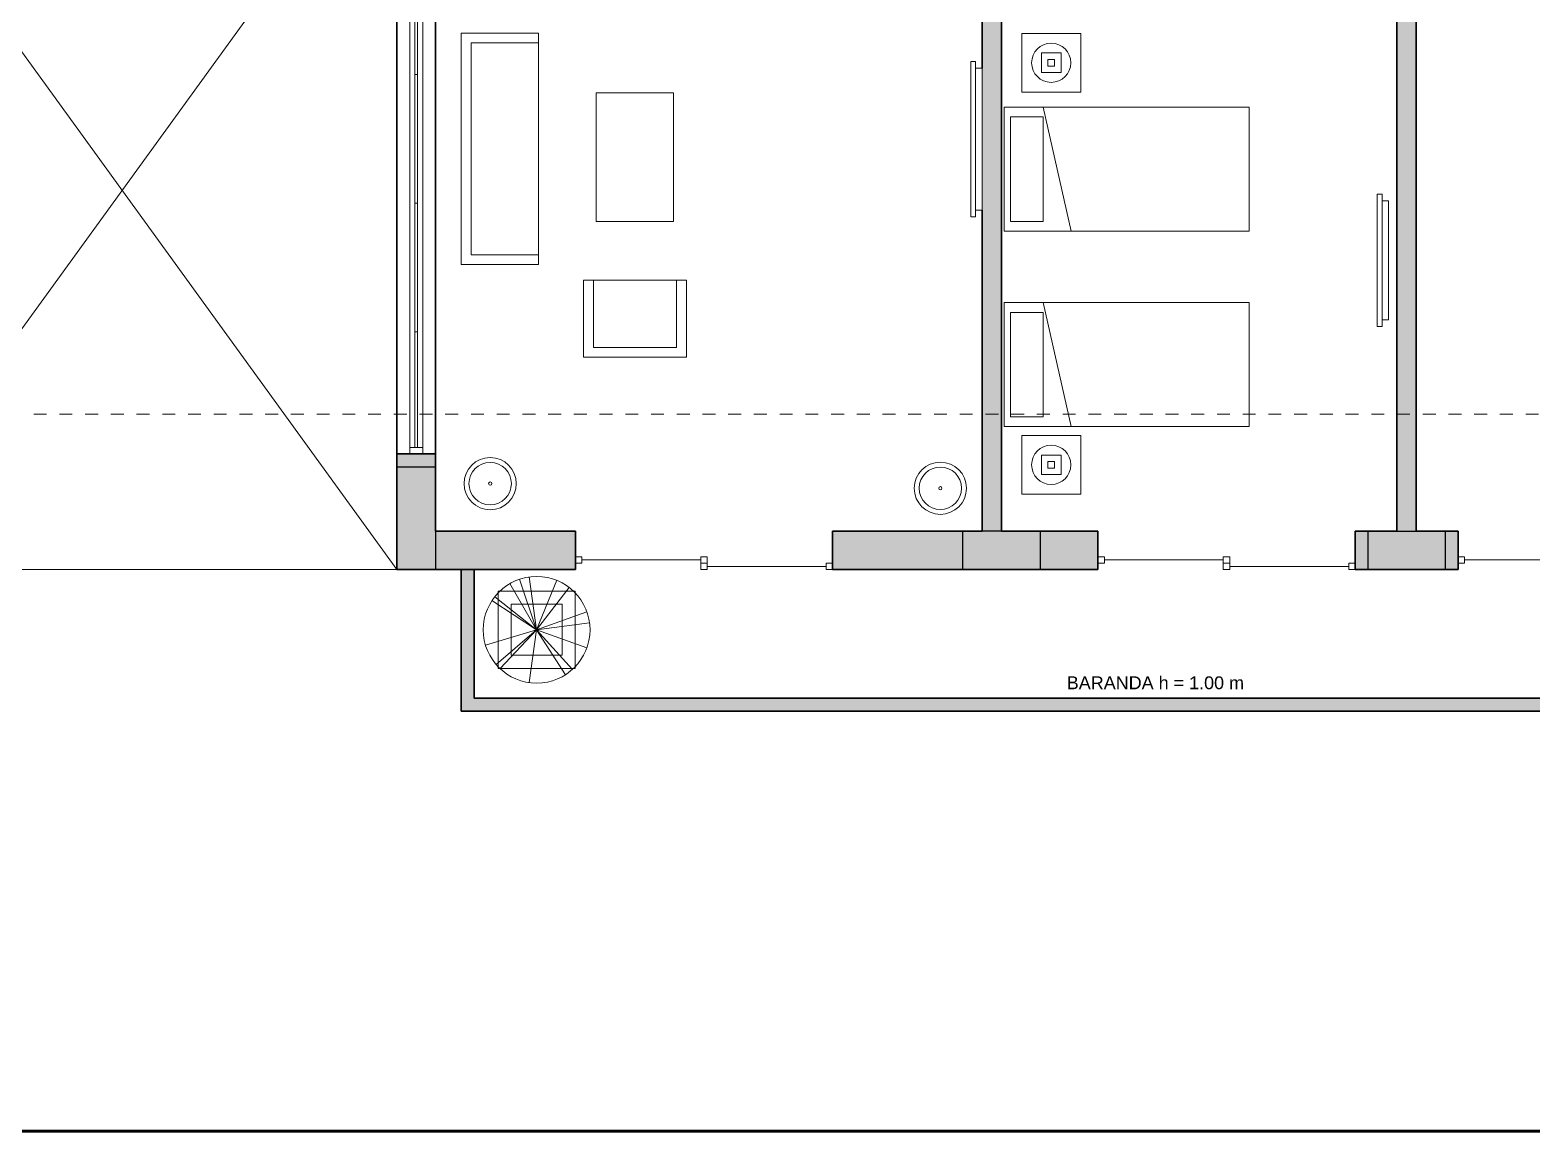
# Model space of a CAD drawing. Header units: metres. Extents: x 42 to 294, y -52 to 32.
# Drawn here: x 62.22 to 73.89, y -24.22 to -15.66 of the extents above; entities that cross this region are included whole.
import ezdxf

# ---------------------------------------------------------------- set-up
doc = ezdxf.new("R2010")
doc.units = ezdxf.units.M
doc.header["$LTSCALE"] = 0.15
doc.linetypes.add('Trazo punto', pattern=[0.015875, 0.00635, -0.004763, 0, -0.004763])
doc.layers.get('0').update_dxf_attribs({"lineweight": 20})
for name, color, linetype, lineweight in [('A-----SYP', 6, 'Continuous', 50), ('A-DOORSYM', 1, 'Continuous', 9), ('A-ELEVOTM', 1, 'Continuous', 9), ('A-WALL', 2, 'Continuous', 30), ('A-WALLCWM', 6, 'Continuous', 9), ('E-LITEEQM', 4, 'Continuous', 9), ('I-DETLFUM', 2, 'Continuous', 9), ('L-DETLGEM', 6, 'Continuous', 9), ('L-PLNTBEM', 3, 'Continuous', 9), ('RECUADRO', 82, 'Continuous', 50)]:
    doc.layers.add(name, color=color, linetype=linetype, lineweight=lineweight)
doc.layers.add('Hatch', color=8, linetype='Continuous')
doc.layers.add('MUROS', color=11, linetype='Continuous')
doc.styles.get("Standard").update_dxf_attribs({"font": 'arial.ttf', "height": 0.15})

# ---------------------------------------------------------------- blocks, each defined once
blk = doc.blocks.new('Deslizante-2 Paneles - 2000 x 2100mm-74-04 Tercer piso')
at = {"layer": 'A-DOORSYM', "lineweight": 13}
for p, q in [((-1, 0.277), (-1, 0.227)), ((-1, 0.277), (-0.95, 0.277)), ((-0.95, 0.277), (-0.95, 0.227)), ((-0.0254, 0.277), (-0.0254, 0.227)), ((-0.0254, 0.277), (0.0254, 0.277)), ((0.0254, 0.277), (0.0254, 0.227)), ((-1, 0.227), (-0.95, 0.227)), ((-0.0254, 0.227), (-0.0254, 0.177)), ((-0.0254, 0.227), (0.0254, 0.227)), ((-0.0254, 0.227), (0.0254, 0.227)), ((-0.0254, 0.177), (0.0254, 0.177)), ((0.0254, 0.227), (0.0254, 0.177)), ((0.9492, 0.227), (0.9492, 0.177)), ((0.9492, 0.227), (1, 0.227)), ((0.9492, 0.177), (1, 0.177)), ((1, 0.227), (1, 0.177))]:
    blk.add_line(p, q, dxfattribs=at)
at = {"layer": 'A-ELEVOTM'}
for p, q in [((-0.95, 0.252), (-0.0254, 0.252)), ((0.0254, 0.202), (0.9492, 0.202))]:
    blk.add_line(p, q, dxfattribs=at)
blk = doc.blocks.new('Panel de sistema - Acristalado-105-04 Tercer piso')
at = {"layer": 'A-WALLCWM'}
for p, q in [((0.45, 0.01), (-0.45, 0.01)), ((-0.45, 0.01), (-0.45, -0.01)), ((0.45, -0.01), (0.45, 0.01)), ((-0.45, -0.01), (0.45, -0.01))]:
    blk.add_line(p, q, dxfattribs=at)
blk = doc.blocks.new('Panel de sistema - Acristalado-104-04 Tercer piso')
at = {"layer": 'A-WALLCWM'}
for p, q in [((0.5, 0.01), (-0.5, 0.01)), ((-0.5, 0.01), (-0.5, -0.01)), ((0.5, -0.01), (0.5, 0.01)), ((-0.5, -0.01), (0.5, -0.01))]:
    blk.add_line(p, q, dxfattribs=at)
blk = doc.blocks.new('Panel de sistema - Acristalado-103-04 Tercer piso')
at = {"layer": 'A-WALLCWM'}
for p, q in [((0.5, 0.01), (-0.5, 0.01)), ((-0.5, 0.01), (-0.5, -0.01)), ((0.5, -0.01), (0.5, 0.01)), ((-0.5, -0.01), (0.5, -0.01))]:
    blk.add_line(p, q, dxfattribs=at)
blk = doc.blocks.new('Panel de sistema - Acristalado-102-04 Tercer piso')
at = {"layer": 'A-WALLCWM'}
for p, q in [((0.5, 0.01), (-0.5, 0.01)), ((-0.5, 0.01), (-0.5, -0.01)), ((0.5, -0.01), (0.5, 0.01)), ((-0.5, -0.01), (0.5, -0.01))]:
    blk.add_line(p, q, dxfattribs=at)
blk = doc.blocks.new('Montante rectangular - Montante rectangular - 5x10 cm Aluminio-93-04 Tercer piso')
at = {"layer": 'A-WALLCWM'}
for p, q in [((20.734, -3.131), (20.734, -4.131)), ((20.834, -3.131), (20.834, -4.131))]:
    blk.add_line(p, q, dxfattribs=at)
blk = doc.blocks.new('Montante rectangular - Montante rectangular - 5x10 cm Aluminio-100-04 Tercer piso')
at = {"layer": 'A-WALLCWM'}
for p, q in [((20.734, -6.131), (20.734, -7.031)), ((20.834, -6.131), (20.834, -7.031))]:
    blk.add_line(p, q, dxfattribs=at)
blk = doc.blocks.new('Montante rectangular - Montante rectangular - 5x10 cm Aluminio-98-04 Tercer piso')
at = {"layer": 'A-WALLCWM'}
h = blk.add_hatch(dxfattribs=at)
h.set_pattern_fill('FP1_6', color=256, style=0, pattern_type=2)
h.set_pattern_definition([(225, (-0.071, 0.208), (0.25173, -0.25173), []), (225, (-0.452, 0.208), (0.25173, -0.25173), [])])
h.paths.add_polyline_path([(-0.05, 0.05), (0, 0.05), (0, -0.05), (-0.05, -0.05)], flags=0)
at = {"layer": 'A-WALLCWM', "lineweight": 13}
for p, q in [((-0.05, 0.05), (0, 0.05)), ((-0.05, -0.05), (-0.05, 0.05)), ((0, 0.05), (0, -0.05)), ((0, -0.05), (-0.05, -0.05))]:
    blk.add_line(p, q, dxfattribs=at)
blk = doc.blocks.new('Contemporary Seating - 3 Seater Sofa-38-04 Tercer piso')
at = {"layer": 'I-DETLFUM'}
for p, q in [((1.021, 0), (-0.779, 0)), ((-0.779, 0), (-0.779, -0.6)), ((1.021, -0.6), (1.021, 0)), ((1.021, 0), (-0.779, 0)), ((-0.779, 0), (-0.779, -0.6)), ((-0.702, -0.076), (0.945, -0.076)), ((-0.702, -0.6), (-0.702, -0.076)), ((0.945, -0.076), (0.945, -0.6)), ((1.021, -0.6), (1.021, 0)), ((-0.779, -0.6), (1.021, -0.6)), ((-0.779, -0.6), (-0.702, -0.6)), ((-0.702, -0.6), (0.945, -0.6)), ((1.021, -0.6), (0.945, -0.6))]:
    blk.add_line(p, q, dxfattribs=at)
blk = doc.blocks.new('Contemporary Seating - Armchair-37-04 Tercer piso')
at = {"layer": 'I-DETLFUM'}
for p, q in [((0.521, 0), (-0.279, 0)), ((-0.279, 0), (-0.279, -0.6)), ((0.521, 0), (-0.279, 0)), ((-0.279, 0), (-0.279, -0.6)), ((0.521, -0.6), (0.521, 0)), ((0.521, -0.6), (0.521, 0)), ((-0.202, -0.076), (0.445, -0.076)), ((-0.202, -0.6), (-0.202, -0.076)), ((0.445, -0.076), (0.445, -0.6)), ((-0.279, -0.6), (0.521, -0.6)), ((-0.279, -0.6), (-0.202, -0.6)), ((-0.202, -0.6), (0.445, -0.6)), ((0.521, -0.6), (0.445, -0.6))]:
    blk.add_line(p, q, dxfattribs=at)
blk = doc.blocks.new('Table - Dining _1_ - 600 x 1000 mm-36-04 Tercer piso')
at = {"layer": 'I-DETLFUM'}
for p, q in [((0.518, 0.395), (-0.482, 0.395)), ((-0.482, 0.395), (-0.482, -0.205)), ((-0.482, -0.205), (-0.482, 0.395)), ((-0.482, 0.395), (0.518, 0.395)), ((0.518, -0.205), (0.518, 0.395)), ((0.518, 0.395), (0.518, -0.205)), ((-0.482, -0.205), (0.518, -0.205)), ((0.518, -0.205), (-0.482, -0.205))]:
    blk.add_line(p, q, dxfattribs=at)
blk = doc.blocks.new('Television - Plasma - 50_-35-04 Tercer piso')
at = {"layer": 'I-DETLFUM'}
for p, q in [((0.6096, 0), (-0.4953, 0)), ((-0.4953, 0), (-0.4953, -0.0508)), ((0.6096, 0), (-0.4953, 0)), ((-0.4953, 0), (-0.4953, -0.0508)), ((0.6096, -0.0508), (0.6096, 0)), ((0.6096, -0.0508), (0.6096, 0)), ((-0.4953, -0.0508), (-0.5461, -0.0508)), ((-0.5461, -0.0508), (-0.5461, -0.0889)), ((-0.5461, -0.0508), (-0.5461, -0.0889)), ((0.6604, -0.0508), (-0.5461, -0.0508)), ((-0.5461, -0.0889), (0.6604, -0.0889)), ((-0.5461, -0.0889), (0.6604, -0.0889)), ((0.6604, -0.0508), (0.6096, -0.0508)), ((0.6604, -0.0889), (0.6604, -0.0508)), ((0.6604, -0.0889), (0.6604, -0.0508))]:
    blk.add_line(p, q, dxfattribs=at)
blk = doc.blocks.new('Bed _3_ - 0965 x 1905mm - Twin-16-04 Tercer piso')
at = {"layer": 'I-DETLFUM'}
for p, q in [((0.754, 0.907), (-0.211, 0.907)), ((-0.211, 0.907), (-0.211, -0.998)), ((-0.211, 0.907), (-0.211, -0.998)), ((-0.211, 0.907), (0.754, 0.907)), ((-0.135, 0.856), (-0.135, 0.602)), ((-0.135, 0.856), (0.678, 0.856)), ((0.678, 0.856), (0.678, 0.602)), ((0.754, -0.998), (0.754, 0.907)), ((0.754, 0.907), (0.754, -0.998)), ((0.754, 0.602), (-0.211, 0.384)), ((-0.135, 0.602), (0.678, 0.602)), ((-0.211, -0.998), (0.754, -0.998)), ((-0.211, -0.998), (0.754, -0.998))]:
    blk.add_line(p, q, dxfattribs=at)
blk = doc.blocks.new('Mesa-Mesita de noche - 0457 x 0457 x 0610 mm-18-04 Tercer piso')
at = {"layer": 'I-DETLFUM'}
for p, q in [((0.004, 0), (0.004, 0.457)), ((0.004, 0.457), (0.461, 0.457)), ((0.461, 0.457), (0.461, 0)), ((0.461, 0), (0.004, 0))]:
    blk.add_line(p, q, dxfattribs=at)
blk = doc.blocks.new('Table Lamp _2_ - 60 watt Incandescent-17-04 Tercer piso')
at = {"layer": 'E-LITEEQM'}
for p, q in [((-0.0762, -0.0762), (-0.0762, 0.0762)), ((-0.0762, 0.0762), (0.0762, 0.0762)), ((-0.0254, -0.0254), (-0.0254, 0.0254)), ((-0.0254, 0.0254), (0.0254, 0.0254)), ((0.0254, 0.0254), (0.0254, -0.0254)), ((0.0762, 0.0762), (0.0762, -0.0762)), ((0.0762, -0.0762), (-0.0762, -0.0762)), ((0.0254, -0.0254), (-0.0254, -0.0254))]:
    blk.add_line(p, q, dxfattribs=at)
for start, end in [(360, 180), (180, 360)]:
    blk.add_arc((0, 0), 0.1524, start, end, dxfattribs=at)
blk = doc.blocks.new('Television - Plasma - 42_-33-04 Tercer piso')
at = {"layer": 'I-DETLFUM'}
for p, q in [((0.5207, 0), (-0.4064, 0)), ((-0.4064, 0), (-0.4064, -0.0508)), ((0.5207, 0), (-0.4064, 0)), ((-0.4064, 0), (-0.4064, -0.0508)), ((-0.4064, -0.0508), (-0.4572, -0.0508)), ((-0.4572, -0.0508), (-0.4572, -0.0889)), ((-0.4572, -0.0508), (-0.4572, -0.0889)), ((0.5715, -0.0508), (-0.4572, -0.0508)), ((-0.4572, -0.0889), (0.5715, -0.0889)), ((-0.4572, -0.0889), (0.5715, -0.0889)), ((0.5207, -0.0508), (0.5207, 0)), ((0.5207, -0.0508), (0.5207, 0)), ((0.5715, -0.0508), (0.5207, -0.0508)), ((0.5715, -0.0889), (0.5715, -0.0508)), ((0.5715, -0.0889), (0.5715, -0.0508))]:
    blk.add_line(p, q, dxfattribs=at)
blk = doc.blocks.new('Floor Lamp _5_ - 100 watt Incandescent-32-04 Tercer piso')
at = {"layer": 'E-LITEEQM'}
for radius, start, end in [(0.203, 0, 180), (0.203, 360, 180), (0.165, 360, 180), (0.203, 180, 0), (0.203, 180, 360), (0.165, 180, 360), (0.0127, 360, 180), (0.0127, 180, 360)]:
    blk.add_arc((0, 0), radius, start, end, dxfattribs=at)
blk = doc.blocks.new('Tiesto - 0600 x 0600mm-31-04 Tercer piso')
at = {"layer": 'L-DETLGEM'}
for p, q in [((-0.3, -0.3), (-0.3, 0.3)), ((-0.3, 0.3), (0.3, 0.3)), ((0.3, 0.3), (0.3, -0.3)), ((-0.1984, 0.1984), (-0.1984, -0.1984)), ((0.1984, 0.1984), (-0.1984, 0.1984)), ((0.1984, -0.1984), (0.1984, 0.1984)), ((-0.1984, -0.1984), (0.1984, -0.1984)), ((0.3, -0.3), (-0.3, -0.3))]:
    blk.add_line(p, q, dxfattribs=at)
blk = doc.blocks.new('RPC Tree - Deciduous - Gray Birch - 1_5 Meter-30-04 Tercer piso')
at = {"layer": 'L-PLNTBEM'}
for q in [(-0.209, 0.359), (-0.133, 0.393), (-0.059, 0.411), (0.156, 0.385), (-0.325, 0.257), (0.254, 0.328), (-0.347, 0.228), (0.39, 0.141), (-0.397, -0.119), (-0.314, -0.271), (-0.284, -0.302), (-0.059, -0.411), (0.412, 0.053), (0.224, -0.349), (0.278, -0.308), (0.391, -0.14)]:
    blk.add_line((0, 0), q, dxfattribs=at)
for start, end in [(360, 180), (180, 360)]:
    blk.add_arc((0, 0), 0.415, start, end, dxfattribs=at)
blk = doc.blocks.new('Deslizante-2 Paneles - 2000 x 2100mm-72-02 Primer piso')
at = {"layer": 'A-DOORSYM', "lineweight": 13}
for p, q in [((-1, 0.277), (-1, 0.227)), ((-1, 0.277), (-0.95, 0.277)), ((-0.95, 0.277), (-0.95, 0.227)), ((-0.0254, 0.277), (-0.0254, 0.227)), ((-0.0254, 0.277), (0.0254, 0.277)), ((0.0254, 0.277), (0.0254, 0.227)), ((-1, 0.227), (-0.95, 0.227)), ((-0.0254, 0.227), (-0.0254, 0.177)), ((-0.0254, 0.227), (0.0254, 0.227)), ((-0.0254, 0.227), (0.0254, 0.227)), ((-0.0254, 0.177), (0.0254, 0.177)), ((0.0254, 0.227), (0.0254, 0.177)), ((0.9492, 0.227), (0.9492, 0.177)), ((0.9492, 0.227), (1, 0.227)), ((0.9492, 0.177), (1, 0.177)), ((1, 0.227), (1, 0.177))]:
    blk.add_line(p, q, dxfattribs=at)
at = {"layer": 'A-ELEVOTM'}
for p, q in [((-0.95, 0.252), (-0.0254, 0.252)), ((0.0254, 0.202), (0.9492, 0.202))]:
    blk.add_line(p, q, dxfattribs=at)
blk = doc.blocks.new('Contemporary Seating - 3 Seater Sofa-84-02 Primer piso')
at = {"layer": 'I-DETLFUM'}
for p, q in [((1.021, 0), (-0.779, 0)), ((-0.779, 0), (-0.779, -0.6)), ((1.021, -0.6), (1.021, 0)), ((1.021, 0), (-0.779, 0)), ((-0.779, 0), (-0.779, -0.6)), ((-0.702, -0.076), (0.945, -0.076)), ((-0.702, -0.6), (-0.702, -0.076)), ((0.945, -0.076), (0.945, -0.6)), ((1.021, -0.6), (1.021, 0)), ((-0.779, -0.6), (1.021, -0.6)), ((-0.779, -0.6), (-0.702, -0.6)), ((-0.702, -0.6), (0.945, -0.6)), ((1.021, -0.6), (0.945, -0.6))]:
    blk.add_line(p, q, dxfattribs=at)
blk = doc.blocks.new('Contemporary Seating - Armchair-85-02 Primer piso')
at = {"layer": 'I-DETLFUM'}
for p, q in [((0.521, 0), (-0.279, 0)), ((-0.279, 0), (-0.279, -0.6)), ((0.521, 0), (-0.279, 0)), ((-0.279, 0), (-0.279, -0.6)), ((0.521, -0.6), (0.521, 0)), ((0.521, -0.6), (0.521, 0)), ((-0.202, -0.076), (0.445, -0.076)), ((-0.202, -0.6), (-0.202, -0.076)), ((0.445, -0.076), (0.445, -0.6)), ((-0.279, -0.6), (0.521, -0.6)), ((-0.279, -0.6), (-0.202, -0.6)), ((-0.202, -0.6), (0.445, -0.6)), ((0.521, -0.6), (0.445, -0.6))]:
    blk.add_line(p, q, dxfattribs=at)
blk = doc.blocks.new('Table - Dining _1_ - 600 x 1000 mm-86-02 Primer piso')
at = {"layer": 'I-DETLFUM'}
for p, q in [((0.518, 0.395), (-0.482, 0.395)), ((-0.482, 0.395), (-0.482, -0.205)), ((-0.482, -0.205), (-0.482, 0.395)), ((-0.482, 0.395), (0.518, 0.395)), ((0.518, -0.205), (0.518, 0.395)), ((0.518, 0.395), (0.518, -0.205)), ((-0.482, -0.205), (0.518, -0.205)), ((0.518, -0.205), (-0.482, -0.205))]:
    blk.add_line(p, q, dxfattribs=at)
blk = doc.blocks.new('Television - Plasma - 50_-87-02 Primer piso')
at = {"layer": 'I-DETLFUM'}
for p, q in [((0.6096, 0), (-0.4953, 0)), ((-0.4953, 0), (-0.4953, -0.0508)), ((0.6096, 0), (-0.4953, 0)), ((-0.4953, 0), (-0.4953, -0.0508)), ((0.6096, -0.0508), (0.6096, 0)), ((0.6096, -0.0508), (0.6096, 0)), ((-0.4953, -0.0508), (-0.5461, -0.0508)), ((-0.5461, -0.0508), (-0.5461, -0.0889)), ((-0.5461, -0.0508), (-0.5461, -0.0889)), ((0.6604, -0.0508), (-0.5461, -0.0508)), ((-0.5461, -0.0889), (0.6604, -0.0889)), ((-0.5461, -0.0889), (0.6604, -0.0889)), ((0.6604, -0.0508), (0.6096, -0.0508)), ((0.6604, -0.0889), (0.6604, -0.0508)), ((0.6604, -0.0889), (0.6604, -0.0508))]:
    blk.add_line(p, q, dxfattribs=at)
blk = doc.blocks.new('Bed _3_ - 0965 x 1905mm - Twin-89-02 Primer piso')
at = {"layer": 'I-DETLFUM'}
for p, q in [((0.754, 0.907), (-0.211, 0.907)), ((-0.211, 0.907), (-0.211, -0.998)), ((-0.211, 0.907), (-0.211, -0.998)), ((-0.211, 0.907), (0.754, 0.907)), ((-0.135, 0.856), (-0.135, 0.602)), ((-0.135, 0.856), (0.678, 0.856)), ((0.678, 0.856), (0.678, 0.602)), ((0.754, -0.998), (0.754, 0.907)), ((0.754, 0.907), (0.754, -0.998)), ((0.754, 0.602), (-0.211, 0.384)), ((-0.135, 0.602), (0.678, 0.602)), ((-0.211, -0.998), (0.754, -0.998)), ((-0.211, -0.998), (0.754, -0.998))]:
    blk.add_line(p, q, dxfattribs=at)
blk = doc.blocks.new('Mesa-Mesita de noche - 0457 x 0457 x 0610 mm-22-02 Primer piso')
at = {"layer": 'I-DETLFUM'}
for p, q in [((0.004, 0), (0.004, 0.457)), ((0.004, 0.457), (0.461, 0.457)), ((0.461, 0.457), (0.461, 0)), ((0.461, 0), (0.004, 0))]:
    blk.add_line(p, q, dxfattribs=at)
blk = doc.blocks.new('Table Lamp _2_ - 60 watt Incandescent-23-02 Primer piso')
at = {"layer": 'E-LITEEQM'}
for p, q in [((-0.0762, -0.0762), (-0.0762, 0.0762)), ((-0.0762, 0.0762), (0.0762, 0.0762)), ((-0.0254, -0.0254), (-0.0254, 0.0254)), ((-0.0254, 0.0254), (0.0254, 0.0254)), ((0.0254, 0.0254), (0.0254, -0.0254)), ((0.0762, 0.0762), (0.0762, -0.0762)), ((0.0762, -0.0762), (-0.0762, -0.0762)), ((0.0254, -0.0254), (-0.0254, -0.0254))]:
    blk.add_line(p, q, dxfattribs=at)
for start, end in [(360, 180), (180, 360)]:
    blk.add_arc((0, 0), 0.1524, start, end, dxfattribs=at)
blk = doc.blocks.new('Television - Plasma - 42_-90-02 Primer piso')
at = {"layer": 'I-DETLFUM'}
for p, q in [((0.5207, 0), (-0.4064, 0)), ((-0.4064, 0), (-0.4064, -0.0508)), ((0.5207, 0), (-0.4064, 0)), ((-0.4064, 0), (-0.4064, -0.0508)), ((-0.4064, -0.0508), (-0.4572, -0.0508)), ((-0.4572, -0.0508), (-0.4572, -0.0889)), ((-0.4572, -0.0508), (-0.4572, -0.0889)), ((0.5715, -0.0508), (-0.4572, -0.0508)), ((-0.4572, -0.0889), (0.5715, -0.0889)), ((-0.4572, -0.0889), (0.5715, -0.0889)), ((0.5207, -0.0508), (0.5207, 0)), ((0.5207, -0.0508), (0.5207, 0)), ((0.5715, -0.0508), (0.5207, -0.0508)), ((0.5715, -0.0889), (0.5715, -0.0508)), ((0.5715, -0.0889), (0.5715, -0.0508))]:
    blk.add_line(p, q, dxfattribs=at)
blk = doc.blocks.new('Floor Lamp _5_ - 100 watt Incandescent-92-02 Primer piso')
at = {"layer": 'E-LITEEQM'}
for radius, start, end in [(0.203, 0, 180), (0.203, 360, 180), (0.165, 360, 180), (0.203, 180, 0), (0.203, 180, 360), (0.165, 180, 360), (0.0127, 360, 180), (0.0127, 180, 360)]:
    blk.add_arc((0, 0), radius, start, end, dxfattribs=at)
blk = doc.blocks.new('Tiesto - 0600 x 0600mm-93-02 Primer piso')
at = {"layer": 'L-DETLGEM'}
for p, q in [((-0.3, -0.3), (-0.3, 0.3)), ((-0.3, 0.3), (0.3, 0.3)), ((0.3, 0.3), (0.3, -0.3)), ((-0.1984, 0.1984), (-0.1984, -0.1984)), ((0.1984, 0.1984), (-0.1984, 0.1984)), ((0.1984, -0.1984), (0.1984, 0.1984)), ((-0.1984, -0.1984), (0.1984, -0.1984)), ((0.3, -0.3), (-0.3, -0.3))]:
    blk.add_line(p, q, dxfattribs=at)
blk = doc.blocks.new('RPC Tree - Deciduous - Gray Birch - 1_5 Meter-94-02 Primer piso')
at = {"layer": 'L-PLNTBEM'}
for q in [(-0.209, 0.359), (-0.133, 0.393), (-0.059, 0.411), (0.156, 0.385), (-0.325, 0.257), (0.254, 0.328), (-0.347, 0.228), (0.39, 0.141), (-0.397, -0.119), (-0.314, -0.271), (-0.284, -0.302), (-0.059, -0.411), (0.412, 0.053), (0.224, -0.349), (0.278, -0.308), (0.391, -0.14)]:
    blk.add_line((0, 0), q, dxfattribs=at)
for start, end in [(360, 180), (180, 360)]:
    blk.add_arc((0, 0), 0.415, start, end, dxfattribs=at)

msp = doc.modelspace()

# ---------------------------------------------------------------- hatches: boundary and pattern name
at = {"layer": 'Hatch'}
msp.add_hatch(color=256, dxfattribs=at).paths.add_polyline_path([(65.068, -19.859), (65.368, -19.859), (65.368, -19.059), (65.068, -19.059)])
at = {"layer": 'Hatch', "ltscale": 0.2}
for points in [[(70.068, -19.559), (69.843, -19.559), (69.468, -19.559), (69.468, -19.859), (70.068, -19.859)], [(73.218, -19.859), (73.218, -19.559), (72.618, -19.559), (72.618, -19.859)]]:
    msp.add_hatch(color=256, dxfattribs=at).paths.add_polyline_path(points)
at = {"layer": 'MUROS'}
msp.add_hatch(color=256, dxfattribs=at).paths.add_polyline_path([(71.693, -13.559), (71.943, -13.559), (71.943, -13.409), (71.693, -13.409), (71.693, -12.509), (71.543, -12.509), (71.543, -14.409), (69.618, -14.409), (69.618, -15.958), (69.618, -15.958), (69.618, -17.114), (69.618, -17.114), (69.618, -18.649), (69.768, -18.649), (69.768, -14.559), (71.543, -14.559), (71.543, -15.159), (71.693, -15.159)])
h = msp.add_hatch(color=256, dxfattribs=at)
h.paths.add_polyline_path([(77.493, -15.209), (77.193, -15.209), (77.193, -15.909), (74.143, -15.909), (74.143, -15.309), (73.993, -15.309), (73.993, -16.059), (77.193, -16.059), (77.193, -16.859), (77.493, -16.859)])
h.paths.add_polyline_path([(78.593, -15.959), (77.493, -15.959), (77.493, -16.059), (78.493, -16.059), (78.493, -18.649), (78.593, -18.649)])
h.paths.add_polyline_path([(78.593, -18.649), (78.493, -18.649), (78.493, -20.859), (65.668, -20.859), (65.668, -19.859), (65.568, -19.859), (65.568, -20.959), (78.593, -20.959)])
h.paths.add_polyline_path([(72.993, -14.059), (72.843, -14.059), (72.843, -18.649), (72.993, -18.649)])
h.paths.add_polyline_path([(73.093, -13.409), (72.743, -13.409), (72.743, -13.559), (72.793, -13.559), (72.843, -13.559), (72.843, -13.459), (72.993, -13.459), (72.993, -13.559), (73.093, -13.559)])
h = msp.add_hatch(color=256, dxfattribs=at)
h.paths.add_polyline_path([(77.493, -18.859), (77.193, -18.859), (77.193, -19.259), (77.493, -19.259)])
h.paths.add_polyline_path([(76.893, -19.559), (75.318, -19.559), (75.318, -19.859), (76.893, -19.859)])
h.paths.add_polyline_path([(73.318, -19.559), (73.218, -19.559), (73.218, -19.859), (73.318, -19.859)])
h.paths.add_polyline_path([(72.618, -19.559), (72.518, -19.559), (72.518, -19.859), (72.618, -19.859)])
h.paths.add_polyline_path([(72.993, -18.649), (72.843, -18.649), (72.843, -19.559), (72.993, -19.559)])
h.paths.add_polyline_path([(70.518, -19.559), (70.068, -19.559), (70.068, -19.859), (70.518, -19.859)])
h.paths.add_polyline_path([(69.768, -18.649), (69.618, -18.649), (69.618, -19.559), (69.768, -19.559)])
h.paths.add_polyline_path([(69.468, -19.559), (68.455, -19.559), (68.455, -19.859), (69.468, -19.859)])
h.paths.add_polyline_path([(66.455, -19.559), (65.368, -19.559), (65.368, -19.859), (66.455, -19.859)])
h.paths.add_polyline_path([(65.368, -18.959), (65.068, -18.959), (65.068, -19.059), (65.368, -19.059)])

# ---------------------------------------------------------------- linework, layer by layer
for p, q in [((65.068, -19.859), (60.793, -13.959)), ((65.068, -13.959), (60.793, -19.859)), ((60.793, -19.859), (65.068, -19.859))]:
    msp.add_line(p, q)
at = {"layer": 'A-----SYP', "linetype": 'Trazo punto', "lineweight": 15}
msp.add_line((46.844, -18.649), (80.011, -18.649), dxfattribs=at)
at = {"layer": 'A-WALL', "lineweight": 35}
for p, q in [((72.843, -13.559), (72.843, -19.559)), ((72.993, -19.559), (72.993, -13.559)), ((69.618, -14.409), (69.618, -15.958)), ((69.768, -19.559), (69.768, -14.559)), ((69.618, -17.063), (69.618, -19.559)), ((65.368, -18.959), (65.068, -18.959)), ((65.068, -18.959), (65.068, -19.859)), ((65.368, -19.559), (65.368, -18.959)), ((66.455, -19.559), (65.368, -19.559)), ((66.455, -19.859), (66.455, -19.559)), ((69.618, -19.559), (68.455, -19.559)), ((68.455, -19.559), (68.455, -19.859)), ((70.518, -19.559), (69.768, -19.559)), ((70.518, -19.859), (70.518, -19.559)), ((72.843, -19.559), (72.518, -19.559)), ((72.518, -19.559), (72.518, -19.859)), ((73.318, -19.559), (72.993, -19.559)), ((73.318, -19.859), (73.318, -19.559)), ((65.068, -19.859), (66.455, -19.859)), ((68.455, -19.859), (70.518, -19.859)), ((72.518, -19.859), (73.318, -19.859))]:
    msp.add_line(p, q, dxfattribs=at)
at = {"layer": 'A-WALL'}
for p, q in [((65.068, -18.959), (65.068, -14.459)), ((65.368, -14.459), (65.368, -18.959)), ((65.568, -20.959), (65.568, -19.859)), ((65.668, -19.859), (65.668, -20.859)), ((65.668, -20.859), (78.493, -20.859)), ((78.593, -20.959), (65.568, -20.959))]:
    msp.add_line(p, q, dxfattribs=at)
at = {"layer": 'Hatch'}
for p, q in [((65.068, -19.859), (65.068, -19.059)), ((65.068, -19.059), (65.368, -19.059)), ((65.368, -19.059), (65.368, -19.859)), ((65.368, -19.859), (65.068, -19.859))]:
    msp.add_line(p, q, dxfattribs=at)
at = {"layer": 'Hatch', "ltscale": 0.2}
for p, q in [((69.468, -19.859), (69.468, -19.559)), ((70.068, -19.559), (69.468, -19.559)), ((70.068, -19.559), (70.068, -19.859)), ((72.618, -19.859), (72.618, -19.559)), ((72.618, -19.559), (73.218, -19.559)), ((73.218, -19.559), (73.218, -19.859)), ((70.068, -19.859), (69.468, -19.859)), ((73.218, -19.859), (72.618, -19.859))]:
    msp.add_line(p, q, dxfattribs=at)
at = {"layer": 'RECUADRO', "ltscale": 0.1}
for p, q in [((41.791, -24.225), (209.791, -24.225)), ((209.791, -24.225), (41.791, -24.225))]:
    msp.add_line(p, q, dxfattribs=at)

# ---------------------------------------------------------------- block references
at = {"layer": 'A-DOORSYM', "rotation": 180}
for name, p in [('Deslizante-2 Paneles - 2000 x 2100mm-74-04 Tercer piso', (67.455, -19.582)), ('Deslizante-2 Paneles - 2000 x 2100mm-72-02 Primer piso', (67.455, -19.582)), ('Deslizante-2 Paneles - 2000 x 2100mm-74-04 Tercer piso', (71.518, -19.582)), ('Deslizante-2 Paneles - 2000 x 2100mm-72-02 Primer piso', (71.518, -19.582)), ('Deslizante-2 Paneles - 2000 x 2100mm-74-04 Tercer piso', (74.318, -19.582)), ('Deslizante-2 Paneles - 2000 x 2100mm-72-02 Primer piso', (74.318, -19.582))]:
    msp.add_blockref(name, p, dxfattribs=at)
at = {"layer": 'A-WALLCWM'}
for name, p in [('Montante rectangular - Montante rectangular - 5x10 cm Aluminio-93-04 Tercer piso', (44.434, -11.878)), ('Montante rectangular - Montante rectangular - 5x10 cm Aluminio-93-04 Tercer piso', (44.434, -12.878)), ('Montante rectangular - Montante rectangular - 5x10 cm Aluminio-93-04 Tercer piso', (44.434, -13.878)), ('Montante rectangular - Montante rectangular - 5x10 cm Aluminio-100-04 Tercer piso', (44.434, -11.878))]:
    msp.add_blockref(name, p, dxfattribs=at)
at = {"layer": 'A-WALLCWM', "rotation": 269.9999999999999}
for name, p in [('Panel de sistema - Acristalado-102-04 Tercer piso', (65.218, -15.509)), ('Panel de sistema - Acristalado-103-04 Tercer piso', (65.218, -16.509)), ('Panel de sistema - Acristalado-104-04 Tercer piso', (65.218, -17.509)), ('Panel de sistema - Acristalado-105-04 Tercer piso', (65.218, -18.459))]:
    msp.add_blockref(name, p, dxfattribs=at)
at = {"layer": 'A-WALLCWM', "extrusion": (0, 0, -1), "rotation": 270.0000000000001}
msp.add_blockref('Montante rectangular - Montante rectangular - 5x10 cm Aluminio-98-04 Tercer piso', (-65.218, -18.959), dxfattribs=at)
at = {"layer": 'E-LITEEQM'}
for name, p in [('Table Lamp _2_ - 60 watt Incandescent-17-04 Tercer piso', (70.155, -15.917)), ('Table Lamp _2_ - 60 watt Incandescent-23-02 Primer piso', (70.155, -15.917)), ('Table Lamp _2_ - 60 watt Incandescent-17-04 Tercer piso', (70.155, -19.044)), ('Table Lamp _2_ - 60 watt Incandescent-23-02 Primer piso', (70.155, -19.044)), ('Floor Lamp _5_ - 100 watt Incandescent-32-04 Tercer piso', (65.793, -19.19)), ('Floor Lamp _5_ - 100 watt Incandescent-92-02 Primer piso', (65.793, -19.19)), ('Floor Lamp _5_ - 100 watt Incandescent-32-04 Tercer piso', (69.293, -19.226)), ('Floor Lamp _5_ - 100 watt Incandescent-92-02 Primer piso', (69.293, -19.226))]:
    msp.add_blockref(name, p, dxfattribs=at)
at = {"layer": 'I-DETLFUM'}
for name, p, rotation in [('Contemporary Seating - 3 Seater Sofa-38-04 Tercer piso', (65.568, -16.708), 89.9999999999999), ('Contemporary Seating - 3 Seater Sofa-84-02 Primer piso', (65.568, -16.708), 89.9999999999999), ('Television - Plasma - 50_-35-04 Tercer piso', (69.618, -16.454), 269.9999999999997), ('Television - Plasma - 50_-87-02 Primer piso', (69.618, -16.454), 269.9999999999997), ('Table - Dining _1_ - 600 x 1000 mm-36-04 Tercer piso', (67.013, -16.669), 89.99999999999909), ('Table - Dining _1_ - 600 x 1000 mm-86-02 Primer piso', (67.013, -16.669), 89.99999999999909), ('Bed _3_ - 0965 x 1905mm - Twin-16-04 Tercer piso', (70.695, -17.016), 89.99999999999967), ('Bed _3_ - 0965 x 1905mm - Twin-89-02 Primer piso', (70.695, -17.016), 89.99999999999967), ('Television - Plasma - 42_-33-04 Tercer piso', (72.778, -17.396), 270.0000000000001), ('Television - Plasma - 42_-90-02 Primer piso', (72.778, -17.396), 270.0000000000001), ('Contemporary Seating - Armchair-37-04 Tercer piso', (67.04, -18.207), 180), ('Contemporary Seating - Armchair-85-02 Primer piso', (67.04, -18.207), 180), ('Bed _3_ - 0965 x 1905mm - Twin-16-04 Tercer piso', (70.695, -18.536), 89.99999999999967), ('Bed _3_ - 0965 x 1905mm - Twin-89-02 Primer piso', (70.695, -18.536), 89.99999999999967)]:
    msp.add_blockref(name, p, dxfattribs=dict(at, rotation=rotation))
for name, p in [('Mesa-Mesita de noche - 0457 x 0457 x 0610 mm-18-04 Tercer piso', (69.923, -16.145)), ('Mesa-Mesita de noche - 0457 x 0457 x 0610 mm-22-02 Primer piso', (69.923, -16.145)), ('Mesa-Mesita de noche - 0457 x 0457 x 0610 mm-18-04 Tercer piso', (69.923, -19.273)), ('Mesa-Mesita de noche - 0457 x 0457 x 0610 mm-22-02 Primer piso', (69.923, -19.273))]:
    msp.add_blockref(name, p, dxfattribs=at)
at = {"layer": 'L-DETLGEM'}
for name in ['Tiesto - 0600 x 0600mm-31-04 Tercer piso', 'Tiesto - 0600 x 0600mm-93-02 Primer piso']:
    msp.add_blockref(name, (66.154, -20.327), dxfattribs=at)
at = {"layer": 'L-PLNTBEM'}
for name in ['RPC Tree - Deciduous - Gray Birch - 1_5 Meter-30-04 Tercer piso', 'RPC Tree - Deciduous - Gray Birch - 1_5 Meter-94-02 Primer piso']:
    msp.add_blockref(name, (66.154, -20.327), dxfattribs=at)

# ---------------------------------------------------------------- texts
at = {"ltscale": 0.1, "insert": (70.276, -20.689), "char_height": 0.1, "width": 1.54537, "attachment_point": 1}
msp.add_mtext('BARANDA h = 1.00 m', dxfattribs=at)

doc.saveas('drawing.dxf')
